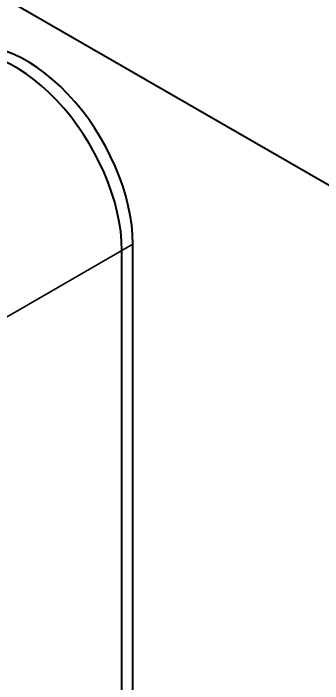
# Model space of a CAD drawing. Header units: millimetres. Extents: x 0 to 5945, y 0 to 4205.
# Drawn here: x 4986.7 to 5015.1, y 3261.4 to 3323 of the extents above; entities that cross this region are included whole.
import ezdxf

# ---------------------------------------------------------------- set-up
doc = ezdxf.new("R2010")
doc.units = ezdxf.units.MM
doc.header["$LTSCALE"] = 5
doc.layers.add('가시적인 것(ISO)', color=3, linetype='Continuous', lineweight=40)
doc.layers.add('가시적인 좁은 것(ISO)', color=3, linetype='Continuous', lineweight=35)

msp = doc.modelspace()

# ---------------------------------------------------------------- linework, layer by layer
at = {"layer": '가시적인 것(ISO)'}
for p, q in [((5025.066, 3301.809), (4889.479, 3380.091)), ((4997.666, 3245.675), (4997.666, 3301.809)), ((4996.649, 3245.088), (4996.649, 3301.222)), ((4996.649, 3245.088), (4996.649, 3301.222))]:
    msp.add_line(p, q, dxfattribs=at)
for centre in [(4987.943, 3307.422), (4986.927, 3306.835), (4986.927, 3306.835)]:
    msp.add_ellipse(centre, major_axis=(-6.875, 11.908), ratio=0.57735, start_param=3.926991, end_param=6.283185, dxfattribs=at)
at = {"layer": '가시적인 좁은 것(ISO)'}
for p in [(4997.666, 3301.809), (4986.043, 3295.098)]:
    msp.add_line(p, (4996.649, 3301.222), dxfattribs=at)

doc.saveas('drawing.dxf')
